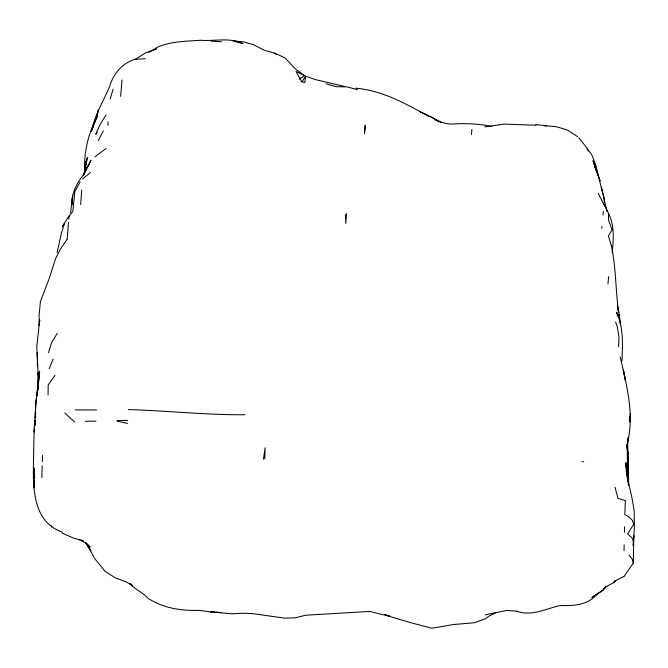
<?xml version="1.0" encoding="UTF-8"?>
<svg xmlns="http://www.w3.org/2000/svg" width="668" height="668" viewBox="0 0 668 668"><rect width="100%" height="100%" fill="white"/><g stroke="black" fill="none" stroke-linecap="round" stroke-linejoin="round"><path stroke-width="1" d="M627.578 476.05L627.953 468.109L627.962 481.845L627.594 453.806M628.162 481.711L627.703 455.776L628.747 485.143M624.071 576.367L633.297 563.099L633.823 535.661L633.189 545.581L634.358 528.121L634.199 510.594L631.728 496.733L627.01 476.393L625.983 462.815L626.025 466.606M48.063 394.863L48.196 384.927L55.093 375.324M84.661 171.968C83.742 152.337 88.201 133.199 97.528 115.923L92.042 129.375C95.315 114.078 103.465 100.851 109.577 86.681C113.084 74.282 121.977 63.218 134.702 59.444L145.273 58.709M624.062 550.549L624.146 544.696M35.404 418.026C34.928 402.771 38.468 387.782 38.276 372.535L38.418 374.581M41.867 477.57L42.201 465.68M38.034 382.472L38.276 372.535M624.446 532.446L624.58 526.676M604.69 206.061L604.031 204.157L608.648 213.693L608.481 219.847L612.08 229.976L608.398 235.954L611.362 245.832M627.586 468.702L627.669 465.721M42.309 461.68L42.502 455.426M618.618 346.859L618.944 336.931L617.324 326.902L615.595 322.135M34.527 474.205L34.544 477.987L34.452 468.034L34.051 487.916L34.402 480.968M264.77 458.899L265.146 447.81L263.426 459.242M621.991 360.762C622.618 344.538 623.62 327.253 616.547 312.232L617.725 316.056M305.485 78.223L305.568 76.152L315.989 79.742L344.604 86.448M620.238 356.887C626.559 385.094 634.575 414.093 627.511 443.001M84.736 172.102L85.704 161.272L84.736 170.49L87.333 157.573L84.31 172.828M35.354 418.151L35.621 412.198L35.346 417.959M38.335 388.651L38.418 386.764M630.367 413.3L629.632 422.026M72.561 195.206L71.852 205.126C71.468 194.279 75.927 184.092 82.79 175.834L90.982 160.136L88.243 166.407M81.721 189.887L80.653 204.575M34.41 428.948L34.185 432.021L34.385 430.042M67.184 239.236L68.462 222.244M107.857 125.342L108.132 121.768M38.744 381.946L39.629 371.199L36.907 395.665L38.352 385.895M120.632 96.342L122.002 79.876M627.594 441.974L627.928 437.882L627.419 460.511L627.21 444.587M471.449 134.652L471.909 129.467M34.644 425.883L35.078 420.932M601.801 228.339L601.977 226.293M607.98 284L608.64 276.569M35.529 418.218L35.713 416.264M629.623 421.107L630.091 416.231M34.778 426.084L35.07 423.111M602.97 214.912L603.338 211.23M70.541 212.624L72.311 198.981M35.087 420.389L34.627 424.472L35.989 400.858L37.583 390.989M39.721 320.114L39.12 325.224L39.12 315.271L40.397 301.602L49.273 278.372L55.502 258.792L60.429 249.089L66.992 239.478M35.078 420.322L34.143 428.23L33.483 462.064C32.941 487.715 32.799 521.875 62.116 532.004L62.383 533.147L72.745 537.807L83.358 540.98L81.513 540.028M612.197 252.855C613.424 239.678 614.769 226.043 608.648 213.693M39.704 320.081L36.79 346.408L38.251 376.326M37.016 394.746L38.36 385.862M68.762 219.129L69.196 216.399M96.384 117.459L98.371 109.802L97.069 115.622M57.106 252.713L61.439 233.032L64.545 223.237L62.191 226.911L68.178 217.259L72.854 211.338L74.791 191.541L80.152 181.863M110.187 99.039L113.092 89.236M48.497 352.721L51.511 342.926L57.239 333.265M91.374 131.446L93.336 125.659L92.042 129.375M49.123 368.861L53.098 359.117M98.271 140.606L103.256 130.911M97.094 132.03L95.783 134.318L100 124.582L106.078 114.938M301.961 82.014L305.568 76.152L304.892 82.498L301.627 81.663L295.982 71.426L304.575 75.651L299.548 79.133M615.378 580.475L613.533 582.688L606.043 586.813L602.645 590.428L592.023 597.367L602.645 590.428M615.328 580.475L613.475 582.688L617.14 579.807L623.895 576.484M597.275 593.944C587.949 605.266 573.436 605.976 559.926 605.509C545.798 608.915 531.937 616.389 516.982 611.362M82.573 178.982L90.497 172.436M94.931 156.805L106.087 148.446M134.911 59.586L146 52.655M148.797 52.421L157.949 46.952C171.359 41.291 186.13 41.341 200.417 40.272C214.662 41.416 229.541 37.099 243.027 43.612L234.727 41.499M146.392 52.538L156.855 48.973M496.199 612.531L485.168 614.894M484.851 126.903L504.173 124.098L536.037 125.258M369.646 611.445L305.886 615.203L295.081 617.842L284.418 618.117L252.763 613.616L242.484 613.207L231.796 613.817L210.629 611.888L214.52 612.13M75.325 409.885L96.518 409.985M85.354 421.291L95.942 421.116M117.117 420.481L127.713 420.422M128.298 409.567C167.242 410.72 205.986 415.045 245.014 414.753M211.038 41.115L221.651 41.75M216.465 612.247L221.333 612.539L210.721 611.955L199.498 610.343C181.487 611.036 162.883 608.189 147.62 597.994C142.443 592.19 134.961 589.343 129.675 583.573M543.744 125.751L546.641 125.943M232.881 41.032L243.478 41.8L253.932 44.906L264.244 50.25L274.715 53.114L285.061 57.949L295.365 68.938L304.575 75.651M535.736 124.624L556.887 126.837L567.341 130.018L577.57 136.631M517.115 611.178L506.736 610.393L495.965 612.698L489.252 615.963L485.269 618.802L474.38 622.751L453.321 624.547L431.804 628.237L410.853 622.701L389.945 616.547L384.826 614.485L390.104 616.422L369.312 611.345M582.053 461.571L583.64 461.763M355.735 88.176C382.572 90.497 405.977 103.832 429.031 116.533M491.782 126.544C478.538 123.555 464.803 123.246 451.292 124.064C439.502 124.031 430.893 115.355 420.105 112.015M117.084 421.182L127.596 423.378M326.034 83.884L336.505 86.706L347.143 86.89L357.614 89.721M440.087 122.269L441.072 122.662M434.993 119.639L439.235 121.826M433.215 118.136L439.227 121.751L430.468 116.474M79.183 539.552L85.888 543.084L90.163 547.084L85.988 542.742M129.659 583.348L132.623 585.669L125.993 581.811L115.288 577.87L104.993 571.223L94.43 558.256L87.583 545.08M274.715 53.114L276.276 54.4M64.712 412.974L74.791 422.059M629.106 555.317L632.312 559.266L633.297 563.099M578.889 137.808L587.047 148.162L588.224 150.901M587.13 148.764L591.681 154.558L595.681 164.712L607.095 211.43M85.613 543.159L90.764 550.9L89.42 548.345M598.236 193.269L603.947 204.633M594.762 167.042L595.806 169.614M633.506 541.806L632.137 537.957L627.644 533.941L633.715 524.305L632.479 520.455L628.438 516.464L624.839 514.711L625.332 500.574L617.967 498.42L615.011 487.231M611.429 246.049C616.088 267.818 615.554 290.421 618.618 312.457M602.369 191.106L601.35 187.265L604.064 197.352L604.373 202.546M623.277 369.988L625.49 380.835L623.561 370.573M51.52 525.708L51.778 527.077M618.526 312.574L617.382 305.702L619.461 314.678L620.388 324.673M618.844 314.536L619.169 316.507M618.91 314.461L619.203 316.465M627.594 477.653L627.987 481.653M626.242 469.596L626.668 475.591L626.542 472.794M627.26 444.253L628.162 458.173L628.12 482.246M627.202 444.395L627.862 454.374L627.361 444.537M628.271 483.682L628.388 485.653M627.102 444.955L627.319 448.888M625.983 462.815L626.684 475.608M627.594 459.943L627.686 461.93M627.035 444.988L627.152 448.971M37.416 366.331L37.325 352.595L37.333 356.378M365.221 125.292L364.519 133.65L365.221 125.292M346.45 214.896L345.79 223.304L345.398 215.121L346.542 213.785L346.45 214.896M85.972 169.831L83.483 175.275L87.725 166.132L85.972 169.831M606.143 586.17L603.12 589.953L606.118 586.162M596.482 170.908L592.984 160.788L600.098 181.045L596.031 169.664L596.482 170.908"/></g></svg>
